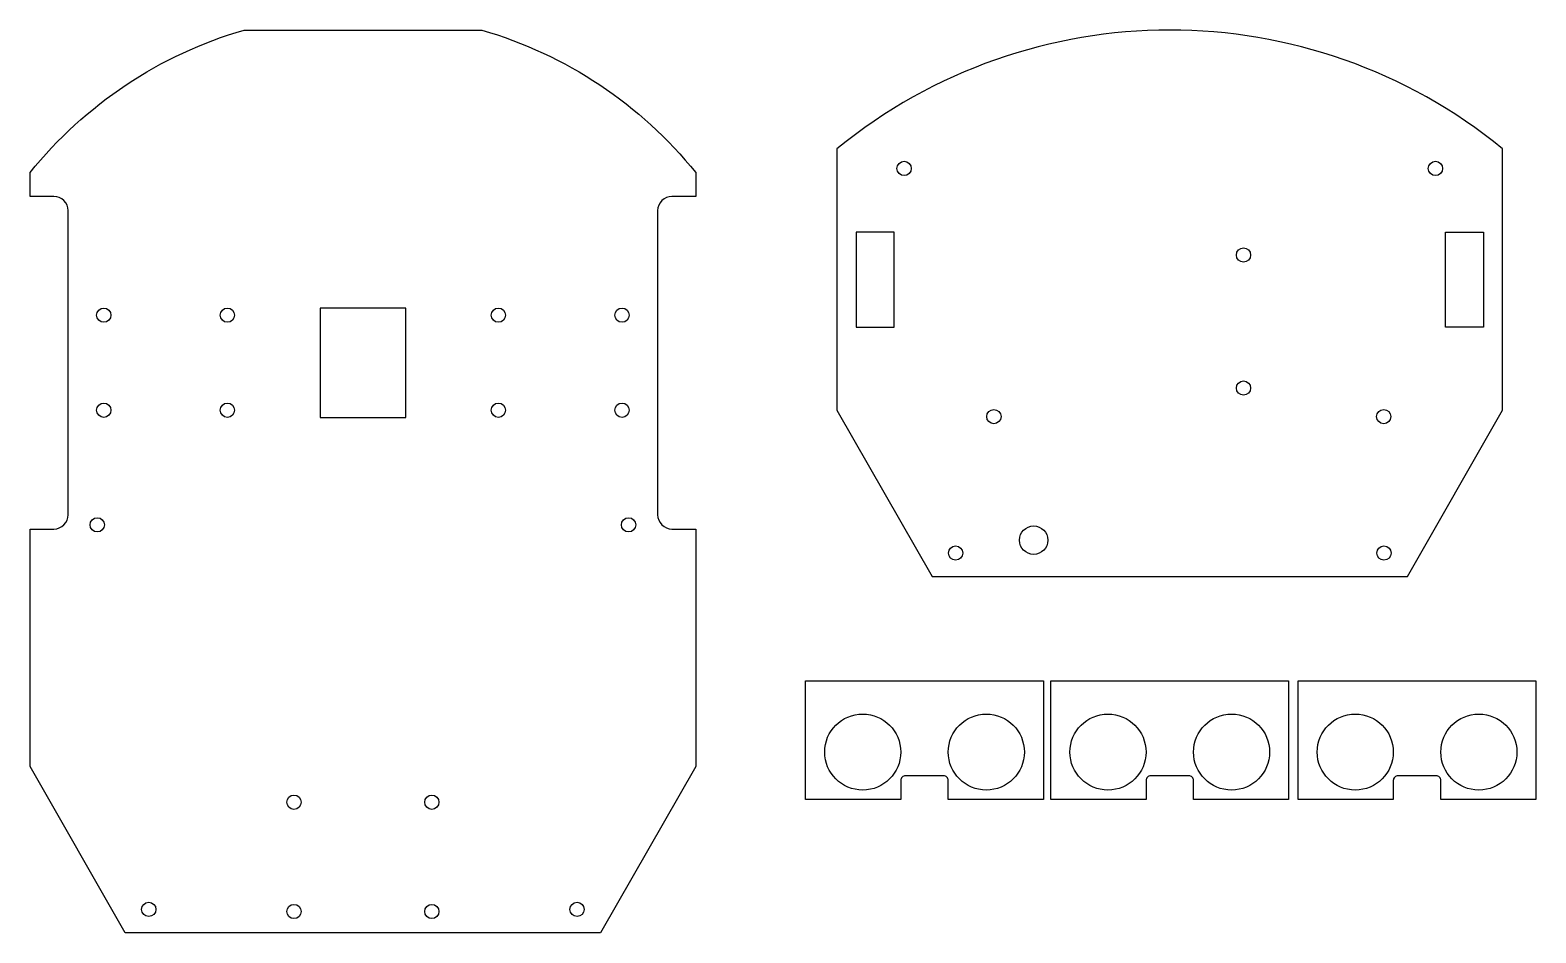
# Model space of a CAD drawing. Header units: millimetres. Extents: x 2253 to 2570, y 2087 to 2277.
import ezdxf

# ---------------------------------------------------------------- set-up
doc = ezdxf.new("R2010")
doc.units = ezdxf.units.MM

msp = doc.modelspace()

# ---------------------------------------------------------------- linework, layer by layer
for points in [[(2392.78, 2241.74), (2387.78, 2241.74, 0.414214), (2384.78, 2238.74), (2384.78, 2206.74), (2384.78, 2174.74, 0.414214), (2387.78, 2171.74), (2392.78, 2171.74), (2392.78, 2121.74), (2372.78, 2086.74), (2322.78, 2086.74), (2272.78, 2086.74), (2252.78, 2121.74), (2252.78, 2171.74), (2257.78, 2171.74, 0.414214), (2260.78, 2174.74), (2260.78, 2206.74), (2260.78, 2238.74, 0.414214), (2257.78, 2241.74), (2252.78, 2241.74), (2252.78, 2246.74, -0.154143), (2297.78, 2276.74), (2322.78, 2276.74), (2347.78, 2276.74, -0.154143), (2392.78, 2246.74)], [(2542.5, 2161.74), (2562.5, 2196.74), (2562.5, 2251.74, 0.357143), (2422.5, 2251.74), (2422.5, 2196.74), (2442.5, 2161.74), (2492.5, 2161.74)], [(2445.91, 2114.8), (2445.91, 2118.8, 0.414214), (2444.91, 2119.8), (2436.91, 2119.8, 0.414214), (2435.91, 2118.8), (2435.91, 2114.8), (2415.91, 2114.8), (2415.91, 2139.8), (2465.91, 2139.8), (2465.91, 2114.8)], [(2497.5, 2114.8), (2497.5, 2118.8, 0.414214), (2496.5, 2119.8), (2488.5, 2119.8, 0.414214), (2487.5, 2118.8), (2487.5, 2114.8), (2467.5, 2114.8), (2467.5, 2139.8), (2517.5, 2139.8), (2517.5, 2114.8)], [(2549.51, 2114.8), (2549.51, 2118.8, 0.414214), (2548.51, 2119.8), (2540.51, 2119.8, 0.414214), (2539.51, 2118.8), (2539.51, 2114.8), (2519.51, 2114.8), (2519.51, 2139.8), (2569.51, 2139.8), (2569.51, 2114.8)]]:
    msp.add_lwpolyline(points, format="xyb", close=True)
for points in [[(2426.5, 2214.24), (2434.5, 2214.24), (2434.5, 2234.24), (2426.5, 2234.24), (2426.5, 2224.24)], [(2558.5, 2214.24), (2550.5, 2214.24), (2550.5, 2234.24), (2558.5, 2234.24), (2558.5, 2224.24)], [(2331.78, 2218.24), (2313.78, 2218.24), (2313.78, 2206.74), (2313.78, 2195.24), (2331.78, 2195.24), (2331.78, 2206.74)]]:
    msp.add_lwpolyline(points, close=True)
for centre, radius in [((2436.62, 2247.62), 1.5), ((2548.38, 2247.62), 1.5), ((2508, 2229.4), 1.5), ((2268.28, 2216.74), 1.5), ((2294.28, 2216.74), 1.5), ((2351.28, 2216.74), 1.5), ((2377.28, 2216.74), 1.5), ((2508, 2201.4), 1.5), ((2268.28, 2196.74), 1.5), ((2294.28, 2196.74), 1.5), ((2351.28, 2196.74), 1.5), ((2377.28, 2196.74), 1.5), ((2455.5, 2195.4), 1.5), ((2537.5, 2195.4), 1.5), ((2266.9, 2172.62), 1.5), ((2378.66, 2172.62), 1.5), ((2463.87, 2169.39), 3), ((2447.45, 2166.68), 1.5), ((2537.55, 2166.68), 1.5), ((2427.91, 2124.8), 8), ((2453.91, 2124.8), 8), ((2479.5, 2124.8), 8), ((2505.5, 2124.8), 8), ((2531.51, 2124.8), 8), ((2557.51, 2124.8), 8), ((2308.28, 2114.24), 1.5), ((2337.28, 2114.24), 1.5), ((2277.74, 2091.68), 1.5), ((2308.28, 2091.24), 1.5), ((2337.28, 2091.24), 1.5), ((2367.83, 2091.68), 1.5)]:
    msp.add_circle(centre, radius)

doc.saveas('drawing.dxf')
